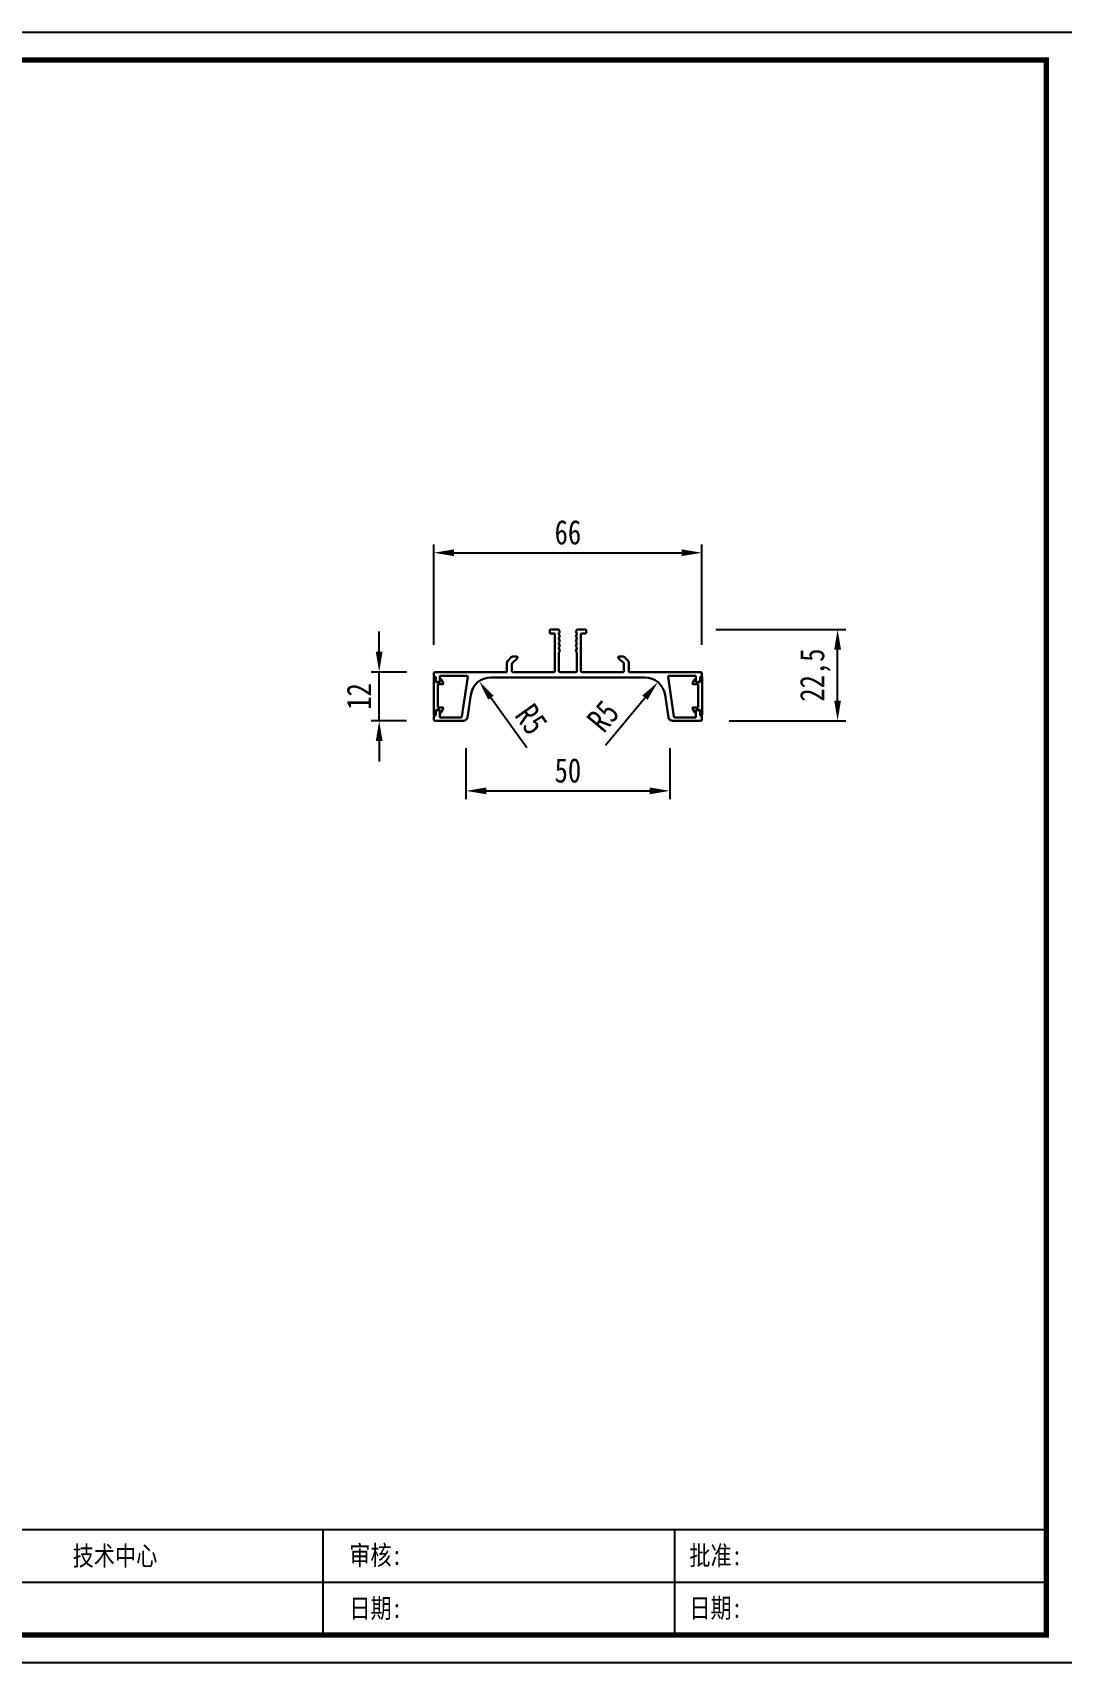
# Model space of a CAD drawing. Header units: millimetres. Extents: x 0 to 1097966, y -63096 to 223085.
# Drawn here: x 338296 to 338549.2, y -58949.7 to -58548.7 of the extents above; entities that cross this region are included whole.
import ezdxf

# ---------------------------------------------------------------- set-up
doc = ezdxf.new("R2010")
doc.units = ezdxf.units.MM
doc.layers.add('C00-00-00', color=7, linetype='Continuous')
doc.layers.add('DZ-文字说明', color=1, linetype='Continuous')
doc.layers.add('C35-35-35', color=7, linetype='Continuous', true_color=0x353535)
doc.styles.add('DZ-宋体2.5', font='', dxfattribs={"width": 0.8, "height": 2.5})
doc.styles.add('TEXT', font='', dxfattribs={"width": 0.8})
doc.styles.get('DZ-宋体2.5').set_extended_font_data('SimSun')
doc.styles.get('TEXT').set_extended_font_data('SimSun')
doc.dimstyles.new('副本 (2) (2) ISO-25', dxfattribs={"dimtxt": 18, "dimasz": 13, "dimexe": 6, "dimexo": 12, "dimgap": 6, "dimtad": 1, "dimtxsty": 'TEXT', "dimcen": 2.5, "dimclrd": 5, "dimclre": 5, "dimclrt": 5, "dimadec": 0, "dimazin": 0, "dimtfac": 1, "dimtmove": 0, "dimatfit": 3, "dimldrblk": 'BOXFILLED', "dimfxl": 1.25, "dimarcsym": 0})

# ---------------------------------------------------------------- blocks, each defined once
blk = doc.blocks.new('*D742')
at = {"color": 5, "lineweight": -2, "transparency": 16777216}
for p, q in [((338381.27, -58701.03), (338381.27, -58696.03)), ((338388.02, -58706.03), (338379.27, -58706.03)), ((338381.27, -58718.03), (338381.27, -58706.03)), ((338388.02, -58718.03), (338379.27, -58718.03)), ((338381.27, -58723.03), (338381.27, -58728.03))]:
    blk.add_line(p, q, dxfattribs=at)
at = {"color": 5, "transparency": 16777216}
for points in [[(338380.43, -58701.03), (338382.1, -58701.03), (338381.27, -58706.03)], [(338380.43, -58723.03), (338382.1, -58723.03), (338381.27, -58718.03)]]:
    blk.add_solid(points, dxfattribs=at)
at = {"layer": 'Defpoints', "color": 0, "transparency": 16777216}
for p in [(338381.27, -58706.03), (338395.02, -58706.03), (338395.02, -58718.03)]:
    blk.add_point(p, dxfattribs=at)
at = {"color": 5, "lineweight": 13, "transparency": 16777216, "insert": (338376.27, -58712.03), "char_height": 6, "attachment_point": 5, "rotation": 90, "style": 'TEXT'}
blk.add_mtext('12', dxfattribs=at)
blk = doc.blocks.new('_BoxFilled')
at = {"color": 0, "linetype": 'ByBlock', "lineweight": -2}
blk.add_line((-0.5, 0), (-1, 0), dxfattribs=at)
at = {"color": 0, "linetype": 'ByBlock'}
blk.add_solid([(-0.5, 0.5), (0.5, 0.5), (-0.5, -0.5), (0.5, -0.5)], dxfattribs=at)
blk = doc.blocks.new('*D743')
at = {"color": 5, "lineweight": -2, "transparency": 16777216}
for p, q in [((338394.72, -58699.33), (338394.72, -58674.68)), ((338460.72, -58699.33), (338460.72, -58674.68)), ((338399.72, -58676.68), (338455.72, -58676.68))]:
    blk.add_line(p, q, dxfattribs=at)
at = {"color": 5, "transparency": 16777216}
for points in [[(338399.72, -58675.85), (338399.72, -58677.51), (338394.72, -58676.68)], [(338455.72, -58675.85), (338455.72, -58677.51), (338460.72, -58676.68)]]:
    blk.add_solid(points, dxfattribs=at)
at = {"layer": 'Defpoints', "color": 0, "transparency": 16777216}
for p in [(338460.72, -58676.68), (338394.72, -58706.33), (338460.72, -58706.33)]:
    blk.add_point(p, dxfattribs=at)
at = {"color": 5, "lineweight": 13, "transparency": 16777216, "insert": (338427.72, -58671.68), "char_height": 6, "attachment_point": 5, "style": 'TEXT'}
blk.add_mtext('66', dxfattribs=at)
blk = doc.blocks.new('*D744')
at = {"color": 5, "lineweight": -2, "transparency": 16777216}
for p, q in [((338464.09, -58695.53), (338496.09, -58695.53)), ((338494.09, -58713.03), (338494.09, -58700.53)), ((338467.42, -58718.03), (338496.09, -58718.03))]:
    blk.add_line(p, q, dxfattribs=at)
at = {"color": 5, "transparency": 16777216}
for points in [[(338493.26, -58700.53), (338494.93, -58700.53), (338494.09, -58695.53)], [(338493.26, -58713.03), (338494.93, -58713.03), (338494.09, -58718.03)]]:
    blk.add_solid(points, dxfattribs=at)
at = {"layer": 'Defpoints', "color": 0, "transparency": 16777216}
for p in [(338432, -58695.53), (338494.09, -58695.53), (338460.42, -58718.03)]:
    blk.add_point(p, dxfattribs=at)
at = {"color": 5, "lineweight": 13, "transparency": 16777216, "insert": (338488.59, -58706.78), "char_height": 6, "attachment_point": 5, "rotation": 90, "style": 'TEXT'}
blk.add_mtext('22,5', dxfattribs=at)
blk = doc.blocks.new('*D745')
at = {"color": 5, "lineweight": -2, "transparency": 16777216}
for p, q in [((338402.63, -58724.79), (338402.63, -58737.26)), ((338452.8, -58724.79), (338452.8, -58737.26)), ((338407.63, -58735.26), (338447.8, -58735.26))]:
    blk.add_line(p, q, dxfattribs=at)
at = {"color": 5, "transparency": 16777216}
for points in [[(338407.63, -58734.43), (338407.63, -58736.1), (338402.63, -58735.26)], [(338447.8, -58734.43), (338447.8, -58736.1), (338452.8, -58735.26)]]:
    blk.add_solid(points, dxfattribs=at)
at = {"layer": 'Defpoints', "color": 0, "transparency": 16777216}
for p in [(338402.63, -58717.79), (338452.8, -58717.79), (338452.8, -58735.26)]:
    blk.add_point(p, dxfattribs=at)
at = {"color": 5, "lineweight": 13, "transparency": 16777216, "insert": (338427.72, -58730.26), "char_height": 6, "attachment_point": 5, "style": 'TEXT'}
blk.add_mtext('50', dxfattribs=at)
blk = doc.blocks.new('*D746')
at = {"color": 5, "lineweight": -2, "transparency": 16777216}
blk.add_line((338417.6, -58724.7), (338408.76, -58712.35), dxfattribs=at)
at = {"color": 5, "transparency": 16777216}
blk.add_solid([(338409.44, -58711.86), (338408.09, -58712.83), (338405.85, -58708.28)], dxfattribs=at)
at = {"layer": 'Defpoints', "color": 0, "transparency": 16777216}
for p in [(338405.85, -58708.28), (338408.76, -58712.35)]:
    blk.add_point(p, dxfattribs=at)
at = {"color": 5, "lineweight": 13, "transparency": 16777216, "insert": (338418.7, -58717.65), "char_height": 6, "attachment_point": 5, "rotation": 305.5832, "style": 'TEXT'}
blk.add_mtext('R5', dxfattribs=at)
blk = doc.blocks.new('*D747')
at = {"color": 5, "lineweight": -2, "transparency": 16777216}
blk.add_line((338436.95, -58724.02), (338446.67, -58712.35), dxfattribs=at)
at = {"color": 5, "transparency": 16777216}
blk.add_solid([(338446.03, -58711.81), (338447.31, -58712.88), (338449.87, -58708.51)], dxfattribs=at)
at = {"layer": 'Defpoints', "color": 0, "transparency": 16777216}
for p in [(338449.87, -58708.51), (338446.67, -58712.35)]:
    blk.add_point(p, dxfattribs=at)
at = {"color": 5, "lineweight": 13, "transparency": 16777216, "insert": (338436.37, -58716.9), "char_height": 6, "attachment_point": 5, "rotation": 50.2061, "style": 'TEXT'}
blk.add_mtext('R5', dxfattribs=at)

msp = doc.modelspace()

# ---------------------------------------------------------------- linework, layer by layer
at = {"lineweight": 30}
for p, q in [((338425.818, -58706.031), (338427.718, -58706.031)), ((338429.618, -58706.031), (338427.718, -58706.031)), ((338395.195, -58707.183), (338394.995, -58707.183)), ((338395.195, -58707.983), (338395.195, -58707.183)), ((338395.995, -58708.483), (338395.695, -58708.483)), ((338459.441, -58708.483), (338459.741, -58708.483)), ((338460.241, -58707.983), (338460.241, -58707.183)), ((338460.241, -58707.183), (338460.441, -58707.183)), ((338395.195, -58716.683), (338394.995, -58716.683)), ((338395.195, -58715.883), (338395.195, -58716.683)), ((338395.995, -58715.383), (338395.695, -58715.383)), ((338459.441, -58715.383), (338459.741, -58715.383)), ((338460.241, -58715.883), (338460.241, -58716.683)), ((338460.241, -58716.683), (338460.441, -58716.683))]:
    msp.add_line(p, q, dxfattribs=at)
msp.add_lwpolyline([(337985.218, -58949.666), (338552.218, -58949.666), (338552.218, -58548.716), (337985.218, -58548.716)], close=True)
at = {"const_width": 1.35}
msp.add_lwpolyline([(337991.968, -58942.916), (338545.468, -58942.916), (338545.468, -58555.466), (337991.968, -58555.466)], close=True, dxfattribs=at)
at = {"lineweight": 30}
for centre, radius, start, end in [((338394.995, -58706.883), 0.3, 202.49429, 270), ((338460.441, -58706.883), 0.3, 270, 337.50571), ((338395.695, -58707.983), 0.5, 180, 270), ((338395.995, -58708.283), 0.2, 270, 0), ((338459.441, -58708.283), 0.2, 180, 270), ((338459.741, -58707.983), 0.5, 270, 0), ((338394.995, -58716.983), 0.3, 90, 157.50571), ((338395.695, -58715.883), 0.5, 90, 180), ((338395.995, -58715.583), 0.2, 0, 90), ((338459.441, -58715.583), 0.2, 90, 180), ((338459.741, -58715.883), 0.5, 0, 90), ((338460.441, -58716.983), 0.3, 22.49429, 90)]:
    msp.add_arc(centre, radius, start, end, dxfattribs=at)
at = {"layer": 'C00-00-00', "lineweight": 30}
for p, q in [((338423.24, -58695.731), (338423.24, -58696.332)), ((338425.202, -58695.531), (338423.44, -58695.531)), ((338423.44, -58696.532), (338424.318, -58696.532)), ((338424.518, -58696.732), (338424.518, -58705.731)), ((338425.518, -58696.365), (338425.685, -58696.272)), ((338425.518, -58696.587), (338425.518, -58696.365)), ((338425.74, -58697.328), (338425.518, -58696.587)), ((338425.518, -58697.588), (338425.685, -58697.476)), ((338425.518, -58697.754), (338425.518, -58697.588)), ((338425.74, -58698.495), (338425.518, -58697.754)), ((338425.518, -58698.755), (338425.685, -58698.699)), ((338425.518, -58698.958), (338425.518, -58698.755)), ((338425.74, -58699.699), (338425.518, -58698.958)), ((338425.74, -58696.106), (338425.684, -58695.9)), ((338425.685, -58696.272), (338425.74, -58696.106)), ((338425.685, -58697.476), (338425.74, -58697.328)), ((338425.685, -58698.699), (338425.74, -58698.495)), ((338429.696, -58696.106), (338429.752, -58695.9)), ((338429.751, -58696.272), (338429.696, -58696.106)), ((338429.696, -58697.328), (338429.918, -58696.587)), ((338429.751, -58697.476), (338429.696, -58697.328)), ((338429.696, -58698.495), (338429.918, -58697.754)), ((338429.751, -58698.699), (338429.696, -58698.495)), ((338429.696, -58699.699), (338429.918, -58698.958)), ((338429.918, -58696.365), (338429.751, -58696.272)), ((338429.918, -58697.588), (338429.751, -58697.476)), ((338429.918, -58698.755), (338429.751, -58698.699)), ((338429.918, -58696.587), (338429.918, -58696.365)), ((338429.918, -58697.754), (338429.918, -58697.588)), ((338429.918, -58698.958), (338429.918, -58698.755)), ((338430.234, -58695.531), (338431.997, -58695.531)), ((338430.918, -58696.732), (338430.918, -58705.731)), ((338431.997, -58696.532), (338431.118, -58696.532)), ((338432.197, -58695.731), (338432.197, -58696.332)), ((338413.756, -58702.384), (338413.005, -58703.149)), ((338413.978, -58703.864), (338415.284, -58702.577)), ((338415.143, -58702.234), (338414.113, -58702.234)), ((338425.518, -58699.977), (338425.685, -58699.866)), ((338425.518, -58700.181), (338425.518, -58699.977)), ((338425.518, -58700.181), (338425.74, -58700.922)), ((338425.685, -58701.089), (338425.518, -58701.181)), ((338425.518, -58705.731), (338425.518, -58701.181)), ((338425.685, -58699.866), (338425.74, -58699.699)), ((338425.74, -58700.922), (338425.685, -58701.089)), ((338429.751, -58699.866), (338429.696, -58699.699)), ((338429.918, -58700.181), (338429.696, -58700.922)), ((338429.696, -58700.922), (338429.751, -58701.089)), ((338429.918, -58699.977), (338429.751, -58699.866)), ((338429.751, -58701.089), (338429.918, -58701.181)), ((338429.918, -58700.181), (338429.918, -58699.977)), ((338429.918, -58705.731), (338429.918, -58701.181)), ((338441.459, -58703.864), (338440.153, -58702.577)), ((338440.293, -58702.234), (338441.324, -58702.234)), ((338441.68, -58702.384), (338442.432, -58703.149)), ((338394.718, -58706.331), (338394.718, -58706.997)), ((338403.684, -58706.031), (338395.018, -58706.031)), ((338396.195, -58708.283), (338396.195, -58706.987)), ((338396.195, -58706.987), (338402.863, -58706.987)), ((338412.718, -58706.031), (338403.684, -58706.031)), ((338412.718, -58703.85), (338412.718, -58706.031)), ((338413.922, -58703.975), (338413.978, -58703.864)), ((338413.922, -58705.731), (338413.922, -58703.975)), ((338424.218, -58706.031), (338414.222, -58706.031)), ((338431.218, -58706.031), (338441.214, -58706.031)), ((338441.514, -58703.975), (338441.459, -58703.864)), ((338441.514, -58705.731), (338441.514, -58703.975)), ((338442.718, -58703.85), (338442.718, -58706.031)), ((338442.718, -58706.031), (338451.752, -58706.031)), ((338451.752, -58706.031), (338460.418, -58706.031)), ((338459.241, -58706.987), (338452.573, -58706.987)), ((338459.241, -58708.283), (338459.241, -58706.987)), ((338460.718, -58706.331), (338460.718, -58706.997)), ((338403.061, -58707.216), (338401.635, -58716.938)), ((338408.763, -58707.347), (338427.718, -58707.347)), ((338446.673, -58707.347), (338427.718, -58707.347)), ((338452.375, -58707.216), (338453.801, -58716.938)), ((338402.969, -58717.182), (338403.82, -58711.594)), ((338452.467, -58717.182), (338451.616, -58711.594)), ((338394.718, -58716.868), (338394.718, -58717.731)), ((338395.018, -58718.031), (338401.98, -58718.031)), ((338396.195, -58717.194), (338396.195, -58715.583)), ((338401.338, -58717.194), (338396.195, -58717.194)), ((338460.418, -58718.031), (338453.456, -58718.031)), ((338454.098, -58717.194), (338459.241, -58717.194)), ((338459.241, -58717.194), (338459.241, -58715.583)), ((338460.718, -58716.868), (338460.718, -58717.731))]:
    msp.add_line(p, q, dxfattribs=at)
for centre, radius, start, end in [((338423.44, -58695.731), 0.2, 90, 180), ((338423.44, -58696.332), 0.2, 180, 270), ((338424.318, -58696.732), 0.2, 0, 90), ((338425.202, -58696.031), 0.5, 15.25512, 90), ((338430.234, -58696.031), 0.5, 90, 164.74488), ((338431.118, -58696.732), 0.2, 90, 180), ((338431.997, -58695.731), 0.2, 0, 90), ((338431.997, -58696.332), 0.2, 270, 0), ((338414.113, -58702.734), 0.5, 90, 135.52563), ((338415.143, -58702.434), 0.2, 314.59934, 90), ((338440.293, -58702.434), 0.2, 90, 225.40066), ((338441.324, -58702.734), 0.5, 44.47437, 90), ((338395.018, -58706.331), 0.3, 90, 180), ((338402.863, -58707.187), 0.2, 351.6564, 90), ((338413.718, -58703.85), 1, 135.52563, 180), ((338414.222, -58705.731), 0.3, 180, 270), ((338424.218, -58705.731), 0.3, 270, 0), ((338425.818, -58705.731), 0.3, 180, 270), ((338429.618, -58705.731), 0.3, 270, 0), ((338431.218, -58705.731), 0.3, 180, 270), ((338441.214, -58705.731), 0.3, 270, 0), ((338441.718, -58703.85), 1, 0, 44.47437), ((338452.573, -58707.187), 0.2, 90, 188.3436), ((338460.418, -58706.331), 0.3, 0, 90), ((338408.763, -58712.347), 5, 90, 171.33501), ((338446.673, -58712.347), 5, 8.66499, 90), ((338395.018, -58717.731), 0.3, 180, 270), ((338401.338, -58716.894), 0.3, 270, 351.6564), ((338401.98, -58717.031), 1, 270, 351.33501), ((338453.456, -58717.031), 1, 188.66499, 270), ((338454.098, -58716.894), 0.3, 188.3436, 270), ((338460.418, -58717.731), 0.3, 270, 0)]:
    msp.add_arc(centre, radius, start, end, dxfattribs=at)
at = {"layer": 'C35-35-35', "color": 40, "lineweight": 30, "true_color": 0xf8d731}
for p, q in [((338395.195, -58707.183), (338394.695, -58707.183)), ((338394.695, -58707.183), (338394.695, -58716.583)), ((338395.195, -58708.483), (338395.195, -58707.183)), ((338396.195, -58708.483), (338395.195, -58708.483)), ((338395.695, -58714.733), (338395.695, -58709.033)), ((338395.695, -58709.033), (338396.86, -58709.033)), ((338396.195, -58707.983), (338396.195, -58708.483)), ((338397.035, -58708.737), (338396.571, -58707.887)), ((338458.401, -58708.737), (338458.866, -58707.887)), ((338459.741, -58709.033), (338458.576, -58709.033)), ((338459.241, -58707.983), (338459.241, -58708.483)), ((338459.241, -58708.483), (338460.241, -58708.483)), ((338459.741, -58714.733), (338459.741, -58709.033)), ((338460.241, -58708.483), (338460.241, -58707.183)), ((338460.241, -58707.183), (338460.741, -58707.183)), ((338460.741, -58707.183), (338460.741, -58716.583)), ((338396.86, -58714.733), (338395.695, -58714.733)), ((338396.571, -58715.878), (338397.035, -58715.029)), ((338458.866, -58715.878), (338458.401, -58715.029)), ((338458.576, -58714.733), (338459.741, -58714.733)), ((338394.695, -58716.583), (338395.195, -58716.583)), ((338395.195, -58716.583), (338395.195, -58715.283)), ((338395.195, -58715.283), (338396.195, -58715.283)), ((338396.195, -58715.283), (338396.195, -58715.782)), ((338460.241, -58715.283), (338459.241, -58715.283)), ((338459.241, -58715.283), (338459.241, -58715.782)), ((338460.241, -58716.583), (338460.241, -58715.283)), ((338460.741, -58716.583), (338460.241, -58716.583))]:
    msp.add_line(p, q, dxfattribs=at)
for centre, start, end in [((338396.395, -58707.983), 28.68066, 180), ((338396.86, -58708.833), 270, 28.68066), ((338458.576, -58708.833), 151.31934, 270), ((338459.041, -58707.983), 0, 151.31934), ((338396.86, -58714.933), 331.31934, 90), ((338458.576, -58714.933), 90, 208.68066), ((338396.395, -58715.782), 180, 331.31934), ((338459.041, -58715.782), 208.68066, 0)]:
    msp.add_arc(centre, 0.2, start, end, dxfattribs=at)
at = {"layer": 'DZ-文字说明', "color": 7}
for p, q in [((338367.469, -58942.916), (338367.469, -58916.938)), ((338454.049, -58942.916), (338454.049, -58916.938)), ((338081.299, -58929.927), (338545.468, -58929.927))]:
    msp.add_line(p, q, dxfattribs=at)
msp.add_lwpolyline([(337991.968, -58916.938), (338545.468, -58916.938), (338545.468, -58942.916), (337991.968, -58942.916)], close=True, dxfattribs=at)

# ---------------------------------------------------------------- texts
at = {"style": 'DZ-宋体2.5', "width": 0.8}
for s, p in [('审核:', (338373.904, -58925.674)), ('批准:', (338457.6, -58925.753)), ('日期:', (338373.904, -58938.734)), ('日期:', (338457.6, -58938.677))]:
    msp.add_text(s, height=4.7732, dxfattribs=at).set_placement(p)
at = {"color": 2, "style": 'DZ-宋体2.5', "width": 0.8}
msp.add_attdef('技术中心', (338305.834, -58925.833), '', height=4.773, dxfattribs=at)

# ---------------------------------------------------------------- dimensions: what is measured, and where the dimension line sits
at = {"lineweight": 13}
dim = msp.add_linear_dim(base=(338460.718, -58676.68), p1=(338394.718, -58706.331), p2=(338460.718, -58706.331), dimstyle='副本 (2) (2) ISO-25', override={"dimtxt": 6, "dimasz": 5, "dimexe": 2, "dimexo": 7, "dimgap": 2, "dimfxl": 30, "dimfxlon": 1}, dxfattribs=at)
dim.commit()
dim.dimension.update_dxf_attribs({"geometry": '*D743', "text_midpoint": (338427.718, -58671.68)})
for base, p1, p2, picture, middle in [((338381.267, -58706.031), (338395.018, -58718.031), (338395.018, -58706.031), '*D742', (338376.267, -58712.031)), ((338494.094, -58695.531), (338460.418, -58718.031), (338431.997, -58695.531), '*D744', (338488.594, -58706.781))]:
    dim = msp.add_linear_dim(base=base, p1=p1, p2=p2, angle=90, dimstyle='副本 (2) (2) ISO-25', override={"dimtxt": 6, "dimasz": 5, "dimexe": 2, "dimexo": 7, "dimgap": 2, "dimfxl": 30, "dimfxlon": 1}, dxfattribs=at)
    dim.commit()
    dim.dimension.update_dxf_attribs({"geometry": picture, "text_midpoint": middle})
for center, mpoint, picture, middle in [((338408.763, -58712.347), (338405.854, -58708.281), '*D746', (338414.637, -58720.556)), ((338446.673, -58712.347), (338449.873, -58708.505), '*D747', (338440.213, -58720.102))]:
    dim = msp.add_radius_dim(center=center, mpoint=mpoint, dimstyle='副本 (2) (2) ISO-25', override={"dimtxt": 6, "dimasz": 5, "dimexe": 2, "dimexo": 7, "dimgap": 2, "dimfxl": 30, "dimfxlon": 1}, dxfattribs=at)
    dim.commit()
    dim.dimension.update_dxf_attribs({"geometry": picture, "text_midpoint": middle, "dimtype": 164})
dim = msp.add_linear_dim(base=(338452.804, -58735.264), p1=(338402.632, -58717.79), p2=(338452.804, -58717.79), text='50', dimstyle='副本 (2) (2) ISO-25', override={"dimtxt": 6, "dimasz": 5, "dimexe": 2, "dimexo": 7, "dimgap": 2, "dimfxl": 30, "dimfxlon": 1}, dxfattribs=at)
dim.commit()
dim.dimension.update_dxf_attribs({"geometry": '*D745', "text_midpoint": (338427.718, -58730.264)})

doc.saveas('drawing.dxf')
